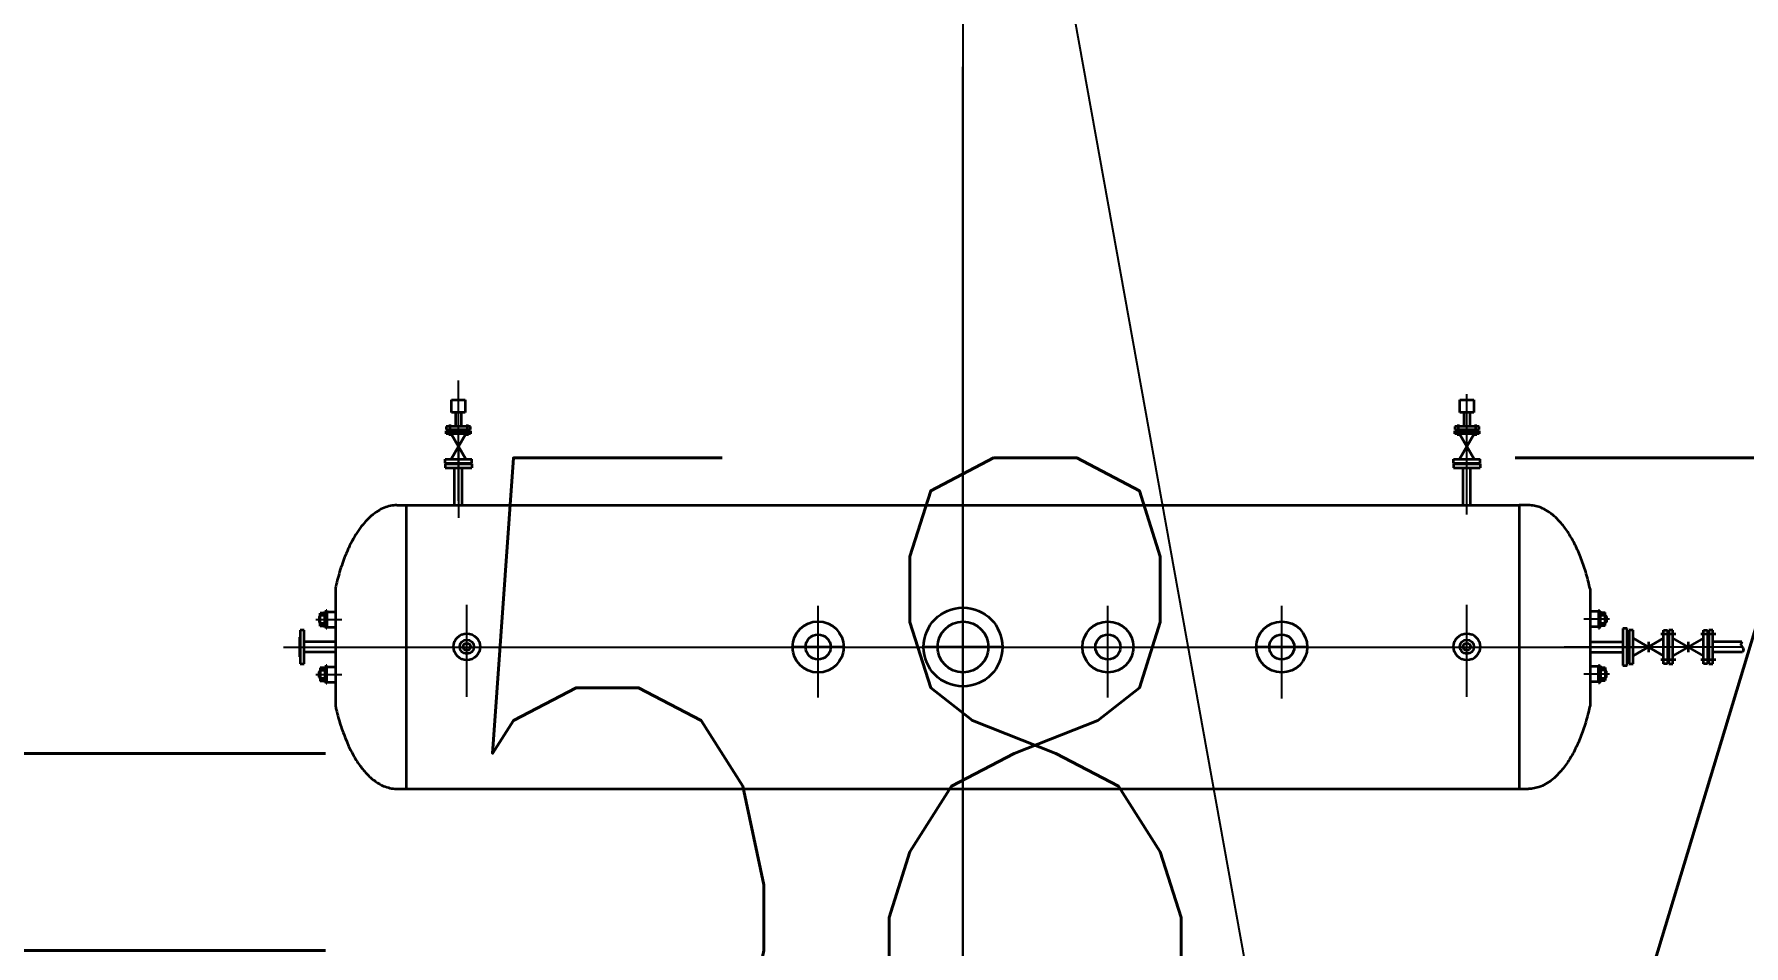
# Model space of a CAD drawing. Header units: metres. Extents: x -170 to 1091, y -90 to 504.
# Drawn here: x 88.99 to 96.37, y 70.52 to 74.46 of the extents above; entities that cross this region are included whole.
import ezdxf

# ---------------------------------------------------------------- set-up
doc = ezdxf.new("R2010")
doc.units = ezdxf.units.M
doc.linetypes.add('CENTER', pattern=[50.8, 31.75, -6.35, 6.35, -6.35])
doc.linetypes.add('EB_DASHDOT', pattern=[39, 30, -3, 3, -3])
doc.layers.add('CAXA1', color=1, linetype='EB_DASHDOT', lineweight=25)
doc.layers.add('EB0', color=7, linetype='CONTINUOUS', lineweight=35)
for name, color, linetype in [('CENTER', 2, 'CENTER'), ('DIM_COOR', 3, 'CONTINUOUS'), ('PUB_TEXT', 7, 'CONTINUOUS')]:
    doc.layers.add(name, color=color, linetype=linetype)
doc.styles.add('_TCH_DIM', font='SIMPLEX', dxfattribs={"bigfont": 'GBCBIG'})

msp = doc.modelspace()

# ---------------------------------------------------------------- linework, layer by layer
at = {"layer": 'CAXA1', "ltscale": 20}
msp.add_line((92.9995, 91.75), (92.9994, 61.1484), dxfattribs=at)
at = {"layer": 'CENTER', "ltscale": 25}
msp.add_line((93, 66.0566, 0), (93, 74.3171, 0), dxfattribs=at)
at = {"layer": 'DIM_COOR', "color": 4, "linetype": 'Continuous'}
msp.add_line((92.9995, 77.2), (99.0301, 43.7866), dxfattribs=at)
at = {"layer": 'EB0', "lineweight": 25}
for p, q in [((90.8241, 72.4444, -0.908), (90.8241, 72.9634, -0.908)), ((95.1741, 72.3856, -0.908), (95.1741, 72.9045, -0.908)), ((90.8241, 72.6644, -0.908), (90.8241, 72.3718, -0.908)), ((90.8607, 71.5992, -0.908), (90.8607, 71.9959, -0.908)), ((92.3757, 71.5952, -0.908), (92.3757, 71.9919, -0.908)), ((93.0007, 71.5912, -0.908), (93.0007, 71.9879, -0.908)), ((93.6257, 71.5952, -0.908), (93.6257, 71.9919, -0.908)), ((94.3757, 71.5913, -0.908), (94.3757, 71.9919, -0.908)), ((95.1741, 71.5992, -0.908), (95.1741, 71.9959, -0.908)), ((90.2096, 71.9321, -0.908), (90.3208, 71.9321, -0.908)), ((95.7894, 71.934, -0.908), (95.6782, 71.934, -0.908)), ((92.3757, 71.6556, -0.908), (92.3757, 71.8356, -0.908)), ((90.0694, 71.8136, -0.908), (95.9305, 71.8135, -0.908)), ((90.1483, 71.8136, -0.908), (95.5764, 71.8135, -0.908)), ((96.3619, 71.8135, -0.908), (95.5938, 71.8135, -0.908)), ((90.2096, 71.695, -0.908), (90.3208, 71.695, -0.908)), ((95.7894, 71.6968, -0.908), (95.6782, 71.6968, -0.908))]:
    msp.add_line(p, q, dxfattribs=at)
at = {"layer": 'EB0'}
for p, q in [((90.7938, 72.8252, -0.908), (90.7938, 72.8809, -0.908)), ((90.7938, 72.8809, -0.908), (90.8538, 72.8809, -0.908)), ((90.8538, 72.8809, -0.908), (90.8538, 72.8252, -0.908)), ((95.1438, 72.8252, -0.908), (95.1438, 72.8809, -0.908)), ((95.1438, 72.8809, -0.908), (95.2038, 72.8809, -0.908)), ((95.2038, 72.8809, -0.908), (95.2038, 72.8252, -0.908)), ((90.8538, 72.8252, -0.908), (90.7938, 72.8252, -0.908)), ((90.8116, 72.8252, -0.908), (90.8116, 72.7657, -0.908)), ((90.8366, 72.8252, -0.908), (90.8366, 72.7657, -0.908)), ((95.2038, 72.8252, -0.908), (95.1438, 72.8252, -0.908)), ((95.1616, 72.8252, -0.908), (95.1616, 72.7657, -0.908)), ((95.1866, 72.8252, -0.908), (95.1866, 72.7657, -0.908)), ((90.7716, 72.7657, -0.908), (90.7716, 72.7527, -0.908)), ((90.8766, 72.7657, -0.908), (90.7716, 72.7657, -0.908)), ((90.7716, 72.7527, -0.908), (90.8766, 72.7527, -0.908)), ((90.7716, 72.7337, -0.908), (90.7716, 72.7467, -0.908)), ((90.7716, 72.7467, -0.908), (90.8766, 72.7467, -0.908)), ((90.8766, 72.7337, -0.908), (90.7716, 72.7337, -0.908)), ((90.7866, 72.774, -0.908), (90.7866, 72.7255, -0.908)), ((90.8559, 72.6236, -0.908), (90.7923, 72.7337, -0.908)), ((90.7923, 72.6236, -0.908), (90.8559, 72.7337, -0.908)), ((90.7966, 72.7527, -0.908), (90.7966, 72.7497, -0.908)), ((90.7966, 72.7467, -0.908), (90.7966, 72.7497, -0.908)), ((90.7966, 72.7497, -0.908), (90.8516, 72.7497, -0.908)), ((90.8516, 72.7527, -0.908), (90.8516, 72.7497, -0.908)), ((90.8516, 72.7467, -0.908), (90.8516, 72.7497, -0.908)), ((90.8616, 72.774, -0.908), (90.8616, 72.7255, -0.908)), ((90.8766, 72.7527, -0.908), (90.8766, 72.7657, -0.908)), ((90.8766, 72.7467, -0.908), (90.8766, 72.7337, -0.908)), ((95.1216, 72.7657, -0.908), (95.1216, 72.7527, -0.908)), ((95.2266, 72.7657, -0.908), (95.1216, 72.7657, -0.908)), ((95.1216, 72.7527, -0.908), (95.2266, 72.7527, -0.908)), ((95.1216, 72.7337, -0.908), (95.1216, 72.7467, -0.908)), ((95.1216, 72.7467, -0.908), (95.2266, 72.7467, -0.908)), ((95.2266, 72.7337, -0.908), (95.1216, 72.7337, -0.908)), ((95.1366, 72.774, -0.908), (95.1366, 72.7255, -0.908)), ((95.2059, 72.6236, -0.908), (95.1423, 72.7337, -0.908)), ((95.1423, 72.6236, -0.908), (95.2059, 72.7337, -0.908)), ((95.1466, 72.7527, -0.908), (95.1466, 72.7497, -0.908)), ((95.1466, 72.7467, -0.908), (95.1466, 72.7497, -0.908)), ((95.1466, 72.7497, -0.908), (95.2016, 72.7497, -0.908)), ((95.2016, 72.7527, -0.908), (95.2016, 72.7497, -0.908)), ((95.2016, 72.7467, -0.908), (95.2016, 72.7497, -0.908)), ((95.2116, 72.774, -0.908), (95.2116, 72.7255, -0.908)), ((95.2266, 72.7527, -0.908), (95.2266, 72.7657, -0.908)), ((95.2266, 72.7467, -0.908), (95.2266, 72.7337, -0.908)), ((90.7666, 72.6236, -0.908), (90.8816, 72.6236, -0.908)), ((90.7666, 72.6076, -0.908), (90.7666, 72.6236, -0.908)), ((90.7666, 72.6076, -0.908), (90.8816, 72.6076, -0.908)), ((90.7666, 72.6036, -0.908), (90.8816, 72.6036, -0.908)), ((90.7666, 72.6036, -0.908), (90.7666, 72.5876, -0.908)), ((90.7666, 72.5876, -0.908), (90.8816, 72.5876, -0.908)), ((90.7916, 72.6076, -0.908), (90.7916, 72.6056, -0.908)), ((90.7916, 72.6056, -0.908), (90.8566, 72.6056, -0.908)), ((90.7916, 72.6036, -0.908), (90.7916, 72.6056, -0.908)), ((90.7916, 72.6056, -0.908), (90.8566, 72.6056, -0.908)), ((90.8081, 72.4589, -0.908), (90.8081, 72.5876, -0.908)), ((90.8401, 72.471, -0.908), (90.8401, 72.5876, -0.908)), ((90.8566, 72.6076, -0.908), (90.8566, 72.6056, -0.908)), ((90.8566, 72.6036, -0.908), (90.8566, 72.6056, -0.908)), ((90.8816, 72.6076, -0.908), (90.8816, 72.6236, -0.908)), ((90.8816, 72.6036, -0.908), (90.8816, 72.5876, -0.908)), ((95.1166, 72.6236, -0.908), (95.2316, 72.6236, -0.908)), ((95.1166, 72.6076, -0.908), (95.1166, 72.6236, -0.908)), ((95.1166, 72.6076, -0.908), (95.2316, 72.6076, -0.908)), ((95.1166, 72.6036, -0.908), (95.2316, 72.6036, -0.908)), ((95.1166, 72.6036, -0.908), (95.1166, 72.5876, -0.908)), ((95.1166, 72.5876, -0.908), (95.2316, 72.5876, -0.908)), ((95.1416, 72.6076, -0.908), (95.1416, 72.6056, -0.908)), ((95.1416, 72.6056, -0.908), (95.2066, 72.6056, -0.908)), ((95.1416, 72.6036, -0.908), (95.1416, 72.6056, -0.908)), ((95.1416, 72.6056, -0.908), (95.2066, 72.6056, -0.908)), ((95.1581, 72.4589, -0.908), (95.1581, 72.5876, -0.908)), ((95.1901, 72.471, -0.908), (95.1901, 72.5876, -0.908)), ((95.2066, 72.6076, -0.908), (95.2066, 72.6056, -0.908)), ((95.2066, 72.6036, -0.908), (95.2066, 72.6056, -0.908)), ((95.2316, 72.6076, -0.908), (95.2316, 72.6236, -0.908)), ((95.2316, 72.6036, -0.908), (95.2316, 72.5876, -0.908)), ((90.5591, 72.4256, -0.908), (95.3991, 72.4255, -0.908)), ((90.5991, 72.4256, -0.908), (90.5991, 71.2016, -0.908)), ((90.8081, 72.4256, -0.908), (90.8081, 72.4589, -0.908)), ((90.8081, 72.4256, -0.908), (90.8401, 72.4256, -0.908)), ((90.8401, 72.4256, -0.908), (90.8401, 72.471, -0.908)), ((95.1581, 72.4255, -0.908), (95.1581, 72.4589, -0.908)), ((95.1581, 72.4255, -0.908), (95.1901, 72.4255, -0.908)), ((95.1901, 72.4255, -0.908), (95.1901, 72.471, -0.908)), ((95.3991, 72.4255, -0.908), (95.3991, 71.2015, -0.908)), ((95.4391, 72.4255, -0.908), (95.3991, 72.4255, -0.908)), ((90.294, 72.0636, -0.908), (90.294, 71.5636, -0.908)), ((95.7051, 72.0654, -0.908), (95.7051, 71.5617, -0.908)), ((90.2569, 71.9706, -0.908), (90.2532, 71.9706, -0.908)), ((90.2532, 71.9321, -0.908), (90.2532, 71.9706, -0.908)), ((90.2569, 71.9706, -0.908), (90.2569, 71.8936, -0.908)), ((95.7421, 71.9725, -0.908), (95.7459, 71.9725, -0.908)), ((95.7421, 71.9725, -0.908), (95.7421, 71.8955, -0.908)), ((95.7459, 71.934, -0.908), (95.7459, 71.9725, -0.908)), ((90.2232, 71.9441, -0.908), (90.2262, 71.9471, -0.908)), ((90.2232, 71.9441, -0.908), (90.2232, 71.9201, -0.908)), ((90.2282, 71.9434, -0.908), (90.2232, 71.9434, -0.908)), ((90.2282, 71.9209, -0.908), (90.2232, 71.9209, -0.908)), ((90.2232, 71.9201, -0.908), (90.2262, 71.9171, -0.908)), ((90.2282, 71.9471, -0.908), (90.2262, 71.9471, -0.908)), ((90.2262, 71.9471, -0.908), (90.2262, 71.9171, -0.908)), ((90.2282, 71.9171, -0.908), (90.2262, 71.9171, -0.908)), ((90.2282, 71.904, -0.908), (90.2282, 71.9603, -0.908)), ((90.2482, 71.9603, -0.908), (90.2282, 71.9603, -0.908)), ((90.2482, 71.9497, -0.908), (90.2282, 71.9497, -0.908)), ((90.2482, 71.9146, -0.908), (90.2282, 71.9146, -0.908)), ((90.2482, 71.904, -0.908), (90.2282, 71.904, -0.908)), ((90.2532, 71.9671, -0.908), (90.2482, 71.9671, -0.908)), ((90.2482, 71.8971, -0.908), (90.2482, 71.9671, -0.908)), ((90.2532, 71.8971, -0.908), (90.2482, 71.8971, -0.908)), ((90.2532, 71.9321, -0.908), (90.2532, 71.8936, -0.908)), ((90.2569, 71.9654, -0.908), (90.294, 71.9654, -0.908)), ((90.2569, 71.8989, -0.908), (90.294, 71.8989, -0.908)), ((95.7421, 71.9672, -0.908), (95.7051, 71.9672, -0.908)), ((95.7421, 71.9008, -0.908), (95.7051, 71.9008, -0.908)), ((95.7459, 71.969, -0.908), (95.7509, 71.969, -0.908)), ((95.7459, 71.934, -0.908), (95.7459, 71.8955, -0.908)), ((95.7459, 71.899, -0.908), (95.7509, 71.899, -0.908)), ((95.7509, 71.899, -0.908), (95.7509, 71.969, -0.908)), ((95.7509, 71.9622, -0.908), (95.7709, 71.9622, -0.908)), ((95.7509, 71.9516, -0.908), (95.7709, 71.9516, -0.908)), ((95.7509, 71.9164, -0.908), (95.7709, 71.9164, -0.908)), ((95.7509, 71.9058, -0.908), (95.7709, 71.9058, -0.908)), ((95.7709, 71.9058, -0.908), (95.7709, 71.9622, -0.908)), ((95.7709, 71.949, -0.908), (95.7729, 71.949, -0.908)), ((95.7709, 71.9452, -0.908), (95.7759, 71.9452, -0.908)), ((95.7709, 71.9227, -0.908), (95.7759, 71.9227, -0.908)), ((95.7709, 71.919, -0.908), (95.7729, 71.919, -0.908)), ((95.7759, 71.946, -0.908), (95.7729, 71.949, -0.908)), ((95.7729, 71.949, -0.908), (95.7729, 71.919, -0.908)), ((95.7759, 71.922, -0.908), (95.7729, 71.919, -0.908)), ((95.7759, 71.946, -0.908), (95.7759, 71.922, -0.908)), ((90.1386, 71.8561, -0.908), (90.1386, 71.7711, -0.908)), ((90.1416, 71.8561, -0.908), (90.1386, 71.8561, -0.908)), ((90.1586, 71.8861, -0.908), (90.1416, 71.8861, -0.908)), ((90.1416, 71.8861, -0.908), (90.1416, 71.7411, -0.908)), ((90.1586, 71.7411, -0.908), (90.1586, 71.8861, -0.908)), ((90.294, 71.8361, -0.908), (90.1586, 71.8361, -0.908)), ((90.2569, 71.8936, -0.908), (90.2532, 71.8936, -0.908)), ((95.7051, 71.836, -0.908), (95.8463, 71.836, -0.908)), ((95.7421, 71.8955, -0.908), (95.7459, 71.8955, -0.908)), ((95.8653, 71.8935, -0.908), (95.8463, 71.8935, -0.908)), ((95.8463, 71.8935, -0.908), (95.8463, 71.7335, -0.908)), ((95.8653, 71.7335, -0.908), (95.8653, 71.8935, -0.908)), ((95.8683, 71.8635, -0.908), (95.8653, 71.8635, -0.908)), ((95.8743, 71.856, -0.908), (95.8713, 71.856, -0.908)), ((95.8713, 71.856, -0.908), (95.8713, 71.771, -0.908)), ((95.8743, 71.886, -0.908), (95.8743, 71.741, -0.908)), ((95.8913, 71.886, -0.908), (95.8743, 71.886, -0.908)), ((95.8913, 71.741, -0.908), (95.8913, 71.886, -0.908)), ((95.8913, 71.8515, -0.908), (96.0228, 71.7756, -0.908)), ((95.8913, 71.7756, -0.908), (96.0228, 71.8515, -0.908)), ((95.9571, 71.8358, -0.908), (95.9571, 71.7913, -0.908)), ((96.0758, 71.8685, -0.908), (96.0112, 71.8685, -0.908)), ((96.0228, 71.886, -0.908), (96.0398, 71.886, -0.908)), ((96.0228, 71.741, -0.908), (96.0228, 71.886, -0.908)), ((96.0398, 71.886, -0.908), (96.0398, 71.741, -0.908)), ((96.0398, 71.856, -0.908), (96.0428, 71.856, -0.908)), ((96.0428, 71.856, -0.908), (96.0428, 71.771, -0.908)), ((96.0458, 71.856, -0.908), (96.0428, 71.856, -0.908)), ((96.0628, 71.886, -0.908), (96.0458, 71.886, -0.908)), ((96.0458, 71.886, -0.908), (96.0458, 71.741, -0.908)), ((96.0628, 71.741, -0.908), (96.0628, 71.886, -0.908)), ((96.1943, 71.8515, -0.908), (96.0628, 71.7756, -0.908)), ((96.1943, 71.7756, -0.908), (96.0628, 71.8515, -0.908)), ((96.1285, 71.8358, -0.908), (96.1285, 71.7913, -0.908)), ((96.2473, 71.8685, -0.908), (96.1827, 71.8685, -0.908)), ((96.1943, 71.886, -0.908), (96.2113, 71.886, -0.908)), ((96.1943, 71.741, -0.908), (96.1943, 71.886, -0.908)), ((96.2113, 71.886, -0.908), (96.2113, 71.741, -0.908)), ((96.2113, 71.856, -0.908), (96.2143, 71.856, -0.908)), ((96.2143, 71.856, -0.908), (96.2143, 71.771, -0.908)), ((96.2173, 71.856, -0.908), (96.2143, 71.856, -0.908)), ((96.2343, 71.886, -0.908), (96.2173, 71.886, -0.908)), ((96.2173, 71.886, -0.908), (96.2173, 71.741, -0.908)), ((96.2343, 71.741, -0.908), (96.2343, 71.886, -0.908)), ((96.3598, 71.836, -0.908), (96.2343, 71.836, -0.908)), ((90.1416, 71.7711, -0.908), (90.1386, 71.7711, -0.908)), ((90.294, 71.7911, -0.908), (90.1586, 71.7911, -0.908)), ((92.4857, 71.8136, -0.908), (92.2657, 71.8136, -0.908)), ((93.1707, 71.8136, -0.908), (92.8307, 71.8136, -0.908)), ((94.4857, 71.8136, -0.908), (94.2657, 71.8136, -0.908)), ((95.7051, 71.791, -0.908), (95.8463, 71.791, -0.908)), ((95.8683, 71.7635, -0.908), (95.8653, 71.7635, -0.908)), ((95.8743, 71.771, -0.908), (95.8713, 71.771, -0.908)), ((96.0758, 71.7585, -0.908), (96.0112, 71.7585, -0.908)), ((96.0398, 71.771, -0.908), (96.0428, 71.771, -0.908)), ((96.0458, 71.771, -0.908), (96.0428, 71.771, -0.908)), ((96.2473, 71.7585, -0.908), (96.1827, 71.7585, -0.908)), ((96.2113, 71.771, -0.908), (96.2143, 71.771, -0.908)), ((96.2173, 71.771, -0.908), (96.2143, 71.771, -0.908)), ((96.3623, 71.791, -0.908), (96.2343, 71.791, -0.908)), ((90.1416, 71.7411, -0.908), (90.1586, 71.7411, -0.908)), ((90.2232, 71.707, -0.908), (90.2262, 71.71, -0.908)), ((90.2232, 71.683, -0.908), (90.2232, 71.707, -0.908)), ((90.2282, 71.7062, -0.908), (90.2232, 71.7062, -0.908)), ((90.2282, 71.6837, -0.908), (90.2232, 71.6837, -0.908)), ((90.2232, 71.683, -0.908), (90.2262, 71.68, -0.908)), ((90.2282, 71.71, -0.908), (90.2262, 71.71, -0.908)), ((90.2262, 71.68, -0.908), (90.2262, 71.71, -0.908)), ((90.2282, 71.68, -0.908), (90.2262, 71.68, -0.908)), ((90.2282, 71.7232, -0.908), (90.2282, 71.6668, -0.908)), ((90.2482, 71.7232, -0.908), (90.2282, 71.7232, -0.908)), ((90.2482, 71.7125, -0.908), (90.2282, 71.7125, -0.908)), ((90.2482, 71.6774, -0.908), (90.2282, 71.6774, -0.908)), ((90.2532, 71.73, -0.908), (90.2482, 71.73, -0.908)), ((90.2482, 71.73, -0.908), (90.2482, 71.66, -0.908)), ((90.2569, 71.7335, -0.908), (90.2532, 71.7335, -0.908)), ((90.2532, 71.695, -0.908), (90.2532, 71.7335, -0.908)), ((90.2532, 71.695, -0.908), (90.2532, 71.6565, -0.908)), ((90.2569, 71.6565, -0.908), (90.2569, 71.7335, -0.908)), ((90.2569, 71.7282, -0.908), (90.294, 71.7282, -0.908)), ((95.7421, 71.73, -0.908), (95.7051, 71.73, -0.908)), ((95.7421, 71.7353, -0.908), (95.7459, 71.7353, -0.908)), ((95.7421, 71.6583, -0.908), (95.7421, 71.7353, -0.908)), ((95.7459, 71.6968, -0.908), (95.7459, 71.7353, -0.908)), ((95.7459, 71.7318, -0.908), (95.7509, 71.7318, -0.908)), ((95.7459, 71.6968, -0.908), (95.7459, 71.6583, -0.908)), ((95.7509, 71.7318, -0.908), (95.7509, 71.6618, -0.908)), ((95.7509, 71.725, -0.908), (95.7709, 71.725, -0.908)), ((95.7509, 71.7144, -0.908), (95.7709, 71.7144, -0.908)), ((95.7509, 71.6793, -0.908), (95.7709, 71.6793, -0.908)), ((95.7709, 71.725, -0.908), (95.7709, 71.6686, -0.908)), ((95.7709, 71.7118, -0.908), (95.7729, 71.7118, -0.908)), ((95.7709, 71.7081, -0.908), (95.7759, 71.7081, -0.908)), ((95.7709, 71.6856, -0.908), (95.7759, 71.6856, -0.908)), ((95.7709, 71.6818, -0.908), (95.7729, 71.6818, -0.908)), ((95.7759, 71.7088, -0.908), (95.7729, 71.7118, -0.908)), ((95.7729, 71.6818, -0.908), (95.7729, 71.7118, -0.908)), ((95.7759, 71.6848, -0.908), (95.7729, 71.6818, -0.908)), ((95.7759, 71.6848, -0.908), (95.7759, 71.7088, -0.908)), ((95.8463, 71.7335, -0.908), (95.8653, 71.7335, -0.908)), ((95.8743, 71.741, -0.908), (95.8913, 71.741, -0.908)), ((96.0398, 71.741, -0.908), (96.0228, 71.741, -0.908)), ((96.0458, 71.741, -0.908), (96.0628, 71.741, -0.908)), ((96.2113, 71.741, -0.908), (96.1943, 71.741, -0.908)), ((96.2173, 71.741, -0.908), (96.2343, 71.741, -0.908)), ((90.2482, 71.6668, -0.908), (90.2282, 71.6668, -0.908)), ((90.2532, 71.66, -0.908), (90.2482, 71.66, -0.908)), ((90.2569, 71.6565, -0.908), (90.2532, 71.6565, -0.908)), ((90.2569, 71.6617, -0.908), (90.294, 71.6617, -0.908)), ((95.7421, 71.6636, -0.908), (95.7051, 71.6636, -0.908)), ((95.7421, 71.6583, -0.908), (95.7459, 71.6583, -0.908)), ((95.7459, 71.6618, -0.908), (95.7509, 71.6618, -0.908)), ((95.7509, 71.6686, -0.908), (95.7709, 71.6686, -0.908)), ((90.5591, 71.2016, -0.908), (90.5991, 71.2016, -0.908)), ((90.5991, 71.2016, -0.908), (95.3991, 71.2015, -0.908)), ((95.3991, 71.2015, -0.908), (95.4391, 71.2015, -0.908))]:
    msp.add_line(p, q, dxfattribs=at)
at = {"layer": 'EB0', "elevation": -0.908}
msp.add_lwpolyline([(95.8683, 71.7635), (95.8683, 71.8635)], dxfattribs=at)
at = {"layer": 'EB0'}
for centre, radius in [((93.0007, 71.8136, -0.908), 0.17), ((92.3757, 71.8136, -0.908), 0.1104), ((93.0007, 71.8136, -0.908), 0.1095), ((93.6257, 71.8136, -0.908), 0.11), ((94.3757, 71.8136, -0.908), 0.11), ((90.8607, 71.8147, -0.908), 0.0575), ((90.8607, 71.8147, -0.908), 0.0306), ((90.8607, 71.8147, -0.908), 0.016), ((92.3757, 71.8136, -0.908), 0.0542), ((93.6257, 71.8136, -0.908), 0.054), ((94.3757, 71.8136, -0.908), 0.054), ((95.1741, 71.8147, -0.908), 0.0575), ((95.1741, 71.8147, -0.908), 0.0306), ((95.1741, 71.8147, -0.908), 0.016)]:
    msp.add_circle(centre, radius, dxfattribs=at)
for centre, start, end in [((90.344, 72.0636, -0.908), 167.24025, 179.99994), ((90.344, 71.5636, -0.908), 179.91642, 192.75962)]:
    msp.add_arc(centre, 0.05, start, end, dxfattribs=at)
for points, knots in [([(90.5591, 72.4256, -0.908), (90.5499, 72.4256, -0.908), (90.5406, 72.4246, -0.908), (90.5222, 72.4209, -0.908), (90.513, 72.4181, -0.908), (90.4947, 72.4106, -0.908), (90.4856, 72.4059, -0.908), (90.4676, 72.3947, -0.908), (90.4587, 72.3881, -0.908), (90.4412, 72.3732, -0.908), (90.4326, 72.3648, -0.908), (90.4157, 72.3463, -0.908), (90.4075, 72.3361, -0.908), (90.3915, 72.3142, -0.908), (90.3838, 72.3024, -0.908), (90.3689, 72.2772, -0.908), (90.3617, 72.2639, -0.908), (90.3448, 72.2293, -0.908), (90.3355, 72.2072, -0.908), (90.3185, 72.1605, -0.908), (90.3108, 72.1358, -0.908), (90.3009, 72.0985, -0.908), (90.2979, 72.0867, -0.908), (90.2952, 72.0746, -0.908)], [0, 0, 0, 0, 13014.39586, 13014.39586, 26028.79172, 26028.79172, 39043.18758, 39043.18758, 52057.58344, 52057.58344, 65071.9793, 65071.9793, 78086.37516, 78086.37516, 91100.77102, 91100.77102, 104115.16688, 104115.16688, 123141.283841, 123141.283841, 142167.400801, 142167.400801, 150805.130978, 150805.130978, 150805.130978, 150805.130978]), ([(95.7051, 72.0654, -0.908), (95.7029, 72.0753, -0.908), (95.7006, 72.0851, -0.908), (95.6924, 72.1183, -0.908), (95.6858, 72.141, -0.908), (95.6713, 72.1845, -0.908), (95.6634, 72.2053, -0.908), (95.6463, 72.2445, -0.908), (95.6372, 72.263, -0.908), (95.6179, 72.2972, -0.908), (95.6077, 72.313, -0.908), (95.5866, 72.3417, -0.908), (95.5756, 72.3545, -0.908), (95.555, 72.3751, -0.908), (95.5456, 72.3833, -0.908), (95.5265, 72.3975, -0.908), (95.5168, 72.4036, -0.908), (95.4973, 72.4135, -0.908), (95.4874, 72.4174, -0.908), (95.4693, 72.4225, -0.908), (95.461, 72.4241, -0.908), (95.4482, 72.4253, -0.908), (95.4437, 72.4255, -0.908), (95.4391, 72.4255, -0.908)], [0, 0, 0, 0, 3976.565895, 3976.565895, 13680.43352, 13680.43352, 23384.301144, 23384.301144, 33088.168769, 33088.168769, 42792.036393, 42792.036393, 52495.904018, 52495.904018, 60402.866135, 60402.866135, 68309.828252, 68309.828252, 76216.790369, 76216.790369, 82797.807889, 82797.807889, 86412.26774, 86412.26774, 86412.26774, 86412.26774]), ([(96.3598, 71.836, -0.908), (96.3577, 71.8316, -0.908), (96.3524, 71.8205, -0.908), (96.3706, 71.8078, -0.908), (96.3648, 71.7961, -0.908), (96.3623, 71.791, -0.908)], [0, 0, 0, 0, 7773.52441, 19225.141033, 28000.720123, 28000.720123, 28000.720123, 28000.720123]), ([(90.2952, 71.5525, -0.908), (90.2966, 71.5465, -0.908), (90.298, 71.5405, -0.908), (90.305, 71.5118, -0.908), (90.3114, 71.4897, -0.908), (90.3224, 71.4559, -0.908), (90.3268, 71.4437, -0.908), (90.3507, 71.386, -0.908)], [0, 0, 0, 0, 5592.443719, 5592.443719, 27187.876221, 27187.876221, 39995.669121, 39995.669121, 39995.669121, 39995.669121]), ([(95.7051, 71.5617, -0.908), (95.7029, 71.5518, -0.908), (95.7006, 71.542, -0.908), (95.6924, 71.5088, -0.908), (95.6858, 71.4861, -0.908), (95.6713, 71.4426, -0.908), (95.6634, 71.4218, -0.908), (95.6463, 71.3826, -0.908), (95.6372, 71.3641, -0.908), (95.6179, 71.3299, -0.908), (95.6077, 71.3141, -0.908), (95.5866, 71.2854, -0.908), (95.5756, 71.2726, -0.908), (95.555, 71.252, -0.908), (95.5456, 71.2438, -0.908), (95.5265, 71.2296, -0.908), (95.5168, 71.2235, -0.908), (95.4973, 71.2136, -0.908), (95.4874, 71.2097, -0.908), (95.4693, 71.2046, -0.908), (95.461, 71.203, -0.908), (95.4482, 71.2018, -0.908), (95.4437, 71.2015, -0.908), (95.4391, 71.2015, -0.908)], [0, 0, 0, 0, 3233.672717, 3233.672717, 11124.685419, 11124.685419, 19015.698121, 19015.698121, 26906.710823, 26906.710823, 34797.723525, 34797.723525, 42688.736227, 42688.736227, 49118.537303, 49118.537303, 55548.33838, 55548.33838, 61978.139457, 61978.139457, 67329.70595, 67329.70595, 70268.920467, 70268.920467, 70268.920467, 70268.920467]), ([(90.3507, 71.386, -0.908), (90.3564, 71.3737, -0.908), (90.3624, 71.3619, -0.908), (90.3782, 71.3334, -0.908), (90.3883, 71.3174, -0.908), (90.4093, 71.2884, -0.908), (90.4203, 71.2753, -0.908), (90.4428, 71.2522, -0.908), (90.4543, 71.2422, -0.908), (90.4778, 71.2255, -0.908), (90.4898, 71.2187, -0.908), (90.5109, 71.2098, -0.908), (90.52, 71.2069, -0.908), (90.5382, 71.2029, -0.908), (90.5473, 71.2018, -0.908), (90.5573, 71.2016, -0.908), (90.5582, 71.2016, -0.908), (90.5591, 71.2016, -0.908)], [0, 0, 0, 0, 9729.370202, 9729.370202, 24700.497741, 24700.497741, 39671.62528, 39671.62528, 54642.75282, 54642.75282, 69613.880359, 69613.880359, 80828.186429, 80828.186429, 92042.492499, 92042.492499, 93147.698372, 93147.698372, 93147.698372, 93147.698372])]:
    msp.add_open_spline(points, degree=3, knots=knots, dxfattribs=at)

# ---------------------------------------------------------------- texts
at = {"layer": 'PUB_TEXT', "linetype": 'Continuous', "style": '_TCH_DIM', "width": 0.705882}
msp.add_text('A=58.700', height=2.975, dxfattribs=at).set_placement((86.6516, 69.6545))

doc.saveas('drawing.dxf')
